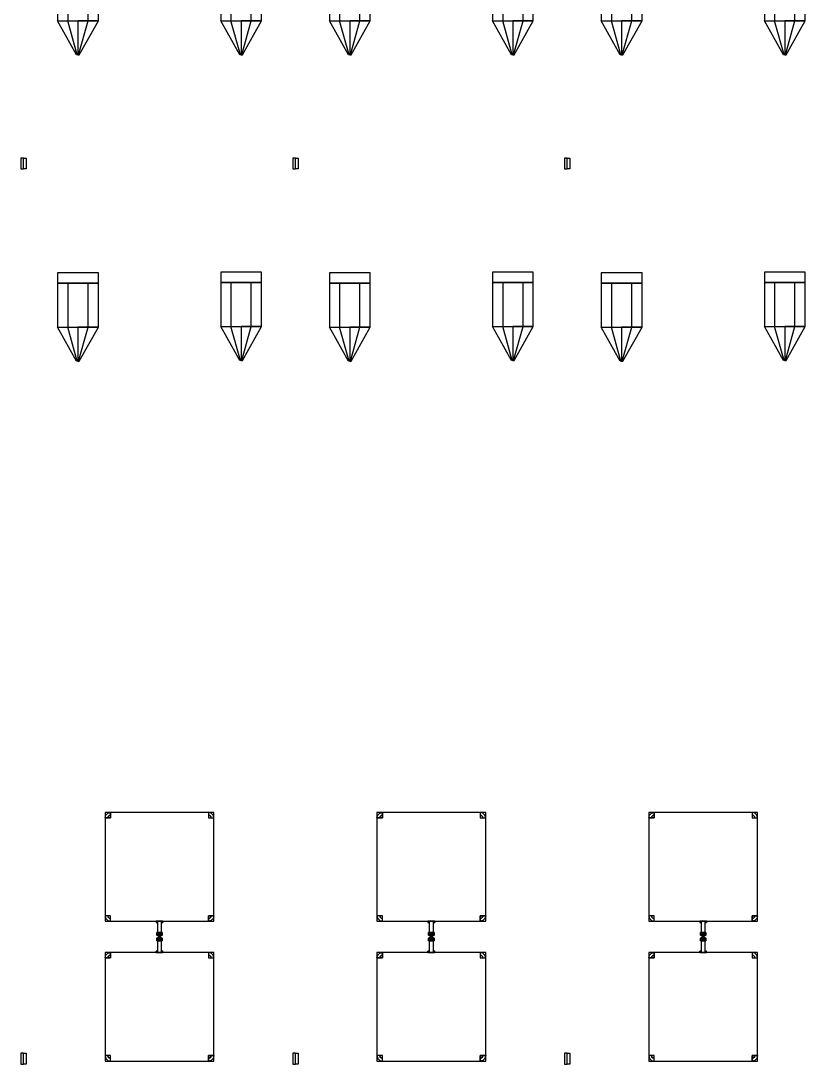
# Model space of a CAD drawing. Extents: x -19750 to 3750, y -13175 to 15275.
# Drawn here: x -14020 to -8250, y -6628 to 1050 of the extents above; entities that cross this region are included whole.
import ezdxf

# ---------------------------------------------------------------- set-up
doc = ezdxf.new("R2010")
doc.units = 0
doc.layers.add('GAP', color=1, linetype='continuous')
doc.layers.add('PIN', color=3, linetype='continuous')

# ---------------------------------------------------------------- blocks, each defined once
blk = doc.blocks.new('Q2')
at = {"layer": 'GAP'}
for points in [[(1800, 12935), (1800, 13015), (1780, 13015), (1780, 12935), (1800, 12935)], [(1800, 6347.5), (1800, 6427.5), (1780, 6427.5), (1780, 6347.5), (1800, 6347.5)]]:
    blk.add_lwpolyline(points, dxfattribs=at)
blk = doc.blocks.new('Q2GAP')
for points in [[(3250, 14350), (3250, 14025), (3550, 14025), (3550, 14350), (3250, 14350)], [(3250, 14350), (3250, 14025), (3550, 14025), (3550, 14350), (3250, 14350)], [(3400, 14025), (3400, 13775), (3390.2, 13775), (3250, 14025), (3400, 14025)], [(3400, 14025), (3400, 13775), (3390.2, 13775), (3250, 14025), (3400, 14025)], [(3400, 14025), (3400, 13775), (3409.8, 13775), (3550, 14025), (3400, 14025)], [(3400, 14025), (3400, 13775), (3409.8, 13775), (3550, 14025), (3400, 14025)], [(3250, 12175), (3250, 12100), (3550, 12100), (3550, 12175), (3250, 12175)], [(3250, 12175), (3250, 12100), (3550, 12100), (3550, 12175), (3250, 12175)], [(3250, 12100), (3250, 11775), (3550, 11775), (3550, 12100), (3250, 12100)], [(3250, 12100), (3250, 11775), (3550, 11775), (3550, 12100), (3250, 12100)], [(3400, 11775), (3400, 11525), (3390.2, 11525), (3250, 11775), (3400, 11775)], [(3400, 11775), (3400, 11525), (3390.2, 11525), (3250, 11775), (3400, 11775)], [(3400, 11775), (3400, 11525), (3409.8, 11525), (3550, 11775), (3400, 11775)], [(3400, 11775), (3400, 11525), (3409.8, 11525), (3550, 11775), (3400, 11775)]]:
    blk.add_lwpolyline(points)
blk = doc.blocks.new('Q2PIN')
for points in [[(3325, 14350), (3325, 14025), (3475, 14025), (3475, 14350), (3325, 14350)], [(3325, 14350), (3325, 14025), (3475, 14025), (3475, 14350), (3325, 14350)], [(3400, 14025), (3400, 13775), (3395, 13775), (3325, 14025), (3400, 14025)], [(3400, 14025), (3400, 13775), (3395, 13775), (3325, 14025), (3400, 14025)], [(3400, 14025), (3400, 13775), (3405, 13775), (3475, 14025), (3400, 14025)], [(3400, 14025), (3400, 13775), (3405, 13775), (3475, 14025), (3400, 14025)], [(3325, 12100), (3325, 11775), (3475, 11775), (3475, 12100), (3325, 12100)], [(3325, 12100), (3325, 11775), (3475, 11775), (3475, 12100), (3325, 12100)], [(3400, 11775), (3400, 11525), (3395, 11525), (3325, 11775), (3400, 11775)], [(3400, 11775), (3400, 11525), (3395, 11525), (3325, 11775), (3400, 11775)], [(3400, 11775), (3400, 11525), (3405, 11525), (3475, 11775), (3400, 11775)], [(3400, 11775), (3400, 11525), (3405, 11525), (3475, 11775), (3400, 11775)]]:
    blk.add_lwpolyline(points)
blk = doc.blocks.new('Q3')
at = {"layer": 'GAP'}
for points in [[(-200, 12935), (-200, 13015), (-180, 13015), (-180, 12935), (-200, 12935)], [(1800, 12935), (1800, 13015), (1780, 13015), (1780, 12935), (1800, 12935)], [(-200, 6347.5), (-200, 6427.5), (-180, 6427.5), (-180, 6347.5), (-200, 6347.5)], [(1800, 6347.5), (1800, 6427.5), (1780, 6427.5), (1780, 6347.5), (1800, 6347.5)]]:
    blk.add_lwpolyline(points, dxfattribs=at)
blk = doc.blocks.new('Q3GAP')
for points in [[(3250, 14350), (3250, 14025), (3550, 14025), (3550, 14350), (3250, 14350)], [(3250, 14350), (3250, 14025), (3550, 14025), (3550, 14350), (3250, 14350)], [(3400, 14025), (3400, 13775), (3390.2, 13775), (3250, 14025), (3400, 14025)], [(3400, 14025), (3400, 13775), (3390.2, 13775), (3250, 14025), (3400, 14025)], [(3400, 14025), (3400, 13775), (3409.8, 13775), (3550, 14025), (3400, 14025)], [(3400, 14025), (3400, 13775), (3409.8, 13775), (3550, 14025), (3400, 14025)], [(3250, 12175), (3250, 12100), (3550, 12100), (3550, 12175), (3250, 12175)], [(3250, 12175), (3250, 12100), (3550, 12100), (3550, 12175), (3250, 12175)], [(3250, 12100), (3250, 11775), (3550, 11775), (3550, 12100), (3250, 12100)], [(3250, 12100), (3250, 11775), (3550, 11775), (3550, 12100), (3250, 12100)], [(3400, 11775), (3400, 11525), (3390.2, 11525), (3250, 11775), (3400, 11775)], [(3400, 11775), (3400, 11525), (3390.2, 11525), (3250, 11775), (3400, 11775)], [(3400, 11775), (3400, 11525), (3409.8, 11525), (3550, 11775), (3400, 11775)], [(3400, 11775), (3400, 11525), (3409.8, 11525), (3550, 11775), (3400, 11775)], [(400, 8200), (400, 7400), (1200, 7400), (1200, 8200), (400, 8200)], [(400, 8200), (400, 8160), (440, 8160), (440, 8200), (400, 8200)], [(400, 8160), (405.4, 8180), (420, 8194.6), (440, 8200), (440, 8180), (430, 8177.3), (422.7, 8170), (420, 8160), (400, 8160)], [(420, 8160), (422.7, 8170), (430, 8177.3), (440, 8180), (440, 8160), (440, 8160), (440, 8160), (440, 8160), (420, 8160)], [(1160, 8200), (1160, 8160), (1200, 8160), (1200, 8200), (1160, 8200)], [(1200, 8160), (1194.6, 8180), (1180, 8194.6), (1160, 8200), (1160, 8180), (1170, 8177.3), (1177.3, 8170), (1180, 8160), (1200, 8160)], [(1180, 8160), (1177.3, 8170), (1170, 8177.3), (1160, 8180), (1160, 8160), (1160, 8160), (1160, 8160), (1160, 8160), (1180, 8160)], [(440, 7400), (440, 7440), (400, 7440), (400, 7400), (440, 7400)], [(400, 7440), (405.4, 7420), (420, 7405.4), (440, 7400), (440, 7420), (430, 7422.7), (422.7, 7430), (420, 7440), (400, 7440)], [(420, 7440), (422.7, 7430), (430, 7422.7), (440, 7420), (440, 7440), (440, 7440), (440, 7440), (440, 7440), (420, 7440)], [(775, 7400), (775, 7390), (785, 7390), (785, 7400), (775, 7400)], [(785, 7390), (783.7, 7395), (780, 7398.7), (775, 7400), (775, 7395), (777.5, 7394.3), (779.3, 7392.5), (780, 7390), (785, 7390)], [(780, 7390), (779.3, 7392.5), (777.5, 7394.3), (775, 7395), (775, 7390), (775, 7390), (775, 7390), (775, 7390), (780, 7390)], [(785, 7400), (785, 7300), (815, 7300), (815, 7400), (785, 7400)], [(815, 7400), (815, 7390), (825, 7390), (825, 7400), (815, 7400)], [(815, 7390), (816.3, 7395), (820, 7398.7), (825, 7400), (825, 7395), (822.5, 7394.3), (820.7, 7392.5), (820, 7390), (815, 7390)], [(820, 7390), (820.7, 7392.5), (822.5, 7394.3), (825, 7395), (825, 7390), (825, 7390), (825, 7390), (825, 7390), (820, 7390)], [(1200, 7400), (1200, 7440), (1160, 7440), (1160, 7400), (1200, 7400)], [(1200, 7440), (1194.6, 7420), (1180, 7405.4), (1160, 7400), (1160, 7420), (1170, 7422.7), (1177.3, 7430), (1180, 7440), (1200, 7440)], [(1180, 7440), (1177.3, 7430), (1170, 7422.7), (1160, 7420), (1160, 7440), (1160, 7440), (1160, 7440), (1160, 7440), (1180, 7440)], [(820.2, 7316.1), (820.2, 7316.3), (779.8, 7316.3), (779.8, 7316.1), (820.2, 7316.1)], [(780, 7296.1), (780, 7316.1), (779.8, 7316.1), (779.8, 7296.1), (780, 7296.1)], [(797.5, 7286.1), (780, 7296.1), (779.8, 7296.1), (797.3, 7286.1), (797.5, 7286.1)], [(807.5, 7305), (807.5, 7310), (792.5, 7310), (792.5, 7305), (807.5, 7305)], [(802.5, 7300), (802.5, 7305), (797.5, 7305), (797.5, 7300), (802.5, 7300)], [(802.5, 7286.1), (820, 7296.1), (820.2, 7296.1), (802.7, 7286.1), (802.5, 7286.1)], [(820, 7296.1), (820, 7316.1), (820.2, 7316.1), (820.2, 7296.1), (820, 7296.1)], [(780, 7274), (799.8, 7284), (799.6, 7284), (779.8, 7274), (780, 7274)], [(780, 7254), (780, 7274), (779.8, 7274), (779.8, 7254), (780, 7254)], [(820.2, 7253.8), (820.2, 7254), (779.8, 7254), (779.8, 7253.8), (820.2, 7253.8)], [(785, 7270), (785, 7170), (815, 7170), (815, 7270), (785, 7270)], [(792.5, 7265), (792.5, 7260), (807.5, 7260), (807.5, 7265), (792.5, 7265)], [(802.7, 7286), (802.7, 7286.1), (797.3, 7286.1), (797.3, 7286), (802.7, 7286)], [(797.5, 7270), (797.5, 7265), (802.5, 7265), (802.5, 7270), (797.5, 7270)], [(799.8, 7284), (799.8, 7286), (799.6, 7286), (799.6, 7284), (799.8, 7284)], [(800.2, 7284), (800.2, 7286), (800.4, 7286), (800.4, 7284), (800.2, 7284)], [(820, 7274), (800.2, 7284), (800.4, 7284), (820.2, 7274), (820, 7274)], [(820, 7254), (820, 7274), (820.2, 7274), (820.2, 7254), (820, 7254)], [(400, 7170), (400, 6370), (1200, 6370), (1200, 7170), (400, 7170)], [(400, 7170), (400, 7130), (440, 7130), (440, 7170), (400, 7170)], [(400, 7130), (405.4, 7150), (420, 7164.6), (440, 7170), (440, 7150), (430, 7147.3), (422.7, 7140), (420, 7130), (400, 7130)], [(420, 7130), (422.7, 7140), (430, 7147.3), (440, 7150), (440, 7130), (440, 7130), (440, 7130), (440, 7130), (420, 7130)], [(785, 7170), (785, 7180), (775, 7180), (775, 7170), (785, 7170)], [(785, 7180), (783.7, 7175), (780, 7171.3), (775, 7170), (775, 7175), (777.5, 7175.7), (779.3, 7177.5), (780, 7180), (785, 7180)], [(780, 7180), (779.3, 7177.5), (777.5, 7175.7), (775, 7175), (775, 7180), (775, 7180), (775, 7180), (775, 7180), (780, 7180)], [(825, 7170), (825, 7180), (815, 7180), (815, 7170), (825, 7170)], [(815, 7180), (816.3, 7175), (820, 7171.3), (825, 7170), (825, 7175), (822.5, 7175.7), (820.7, 7177.5), (820, 7180), (815, 7180)], [(820, 7180), (820.7, 7177.5), (822.5, 7175.7), (825, 7175), (825, 7180), (825, 7180), (825, 7180), (825, 7180), (820, 7180)], [(1160, 7170), (1160, 7130), (1200, 7130), (1200, 7170), (1160, 7170)], [(1200, 7130), (1194.6, 7150), (1180, 7164.6), (1160, 7170), (1160, 7150), (1170, 7147.3), (1177.3, 7140), (1180, 7130), (1200, 7130)], [(1180, 7130), (1177.3, 7140), (1170, 7147.3), (1160, 7150), (1160, 7130), (1160, 7130), (1160, 7130), (1160, 7130), (1180, 7130)], [(440, 6370), (440, 6410), (400, 6410), (400, 6370), (440, 6370)], [(400, 6410), (405.4, 6390), (420, 6375.4), (440, 6370), (440, 6390), (430, 6392.7), (422.7, 6400), (420, 6410), (400, 6410)], [(420, 6410), (422.7, 6400), (430, 6392.7), (440, 6390), (440, 6410), (440, 6410), (440, 6410), (440, 6410), (420, 6410)], [(1200, 6370), (1200, 6410), (1160, 6410), (1160, 6370), (1200, 6370)], [(1200, 6410), (1194.6, 6390), (1180, 6375.4), (1160, 6370), (1160, 6390), (1170, 6392.7), (1177.3, 6400), (1180, 6410), (1200, 6410)], [(1180, 6410), (1177.3, 6400), (1170, 6392.7), (1160, 6390), (1160, 6410), (1160, 6410), (1160, 6410), (1160, 6410), (1180, 6410)]]:
    blk.add_lwpolyline(points)
blk = doc.blocks.new('Q3PIN')
for points in [[(3325, 14350), (3325, 14025), (3475, 14025), (3475, 14350), (3325, 14350)], [(3325, 14350), (3325, 14025), (3475, 14025), (3475, 14350), (3325, 14350)], [(3400, 14025), (3400, 13775), (3395, 13775), (3325, 14025), (3400, 14025)], [(3400, 14025), (3400, 13775), (3395, 13775), (3325, 14025), (3400, 14025)], [(3400, 14025), (3400, 13775), (3405, 13775), (3475, 14025), (3400, 14025)], [(3400, 14025), (3400, 13775), (3405, 13775), (3475, 14025), (3400, 14025)], [(3325, 12100), (3325, 11775), (3475, 11775), (3475, 12100), (3325, 12100)], [(3325, 12100), (3325, 11775), (3475, 11775), (3475, 12100), (3325, 12100)], [(3400, 11775), (3400, 11525), (3395, 11525), (3325, 11775), (3400, 11775)], [(3400, 11775), (3400, 11525), (3395, 11525), (3325, 11775), (3400, 11775)], [(3400, 11775), (3400, 11525), (3405, 11525), (3475, 11775), (3400, 11775)], [(3400, 11775), (3400, 11525), (3405, 11525), (3475, 11775), (3400, 11775)], [(420, 8160), (422.7, 8170), (430, 8177.3), (440, 8180), (440, 8180), (430, 8177.3), (422.7, 8170), (420, 8160), (420, 8160)], [(420, 8160), (422.7, 8170), (430, 8177.3), (440, 8180), (440, 8180), (430, 8177.3), (422.7, 8170), (420, 8160), (420, 8160)], [(1180, 8160), (1177.3, 8170), (1170, 8177.3), (1160, 8180), (1160, 8180), (1170, 8177.3), (1177.3, 8170), (1180, 8160), (1180, 8160)], [(1180, 8160), (1177.3, 8170), (1170, 8177.3), (1160, 8180), (1160, 8180), (1170, 8177.3), (1177.3, 8170), (1180, 8160), (1180, 8160)], [(420, 7440), (422.7, 7430), (430, 7422.7), (440, 7420), (440, 7420), (430, 7422.7), (422.7, 7430), (420, 7440), (420, 7440)], [(420, 7440), (422.7, 7430), (430, 7422.7), (440, 7420), (440, 7420), (430, 7422.7), (422.7, 7430), (420, 7440), (420, 7440)], [(780, 7390), (779.3, 7392.5), (777.5, 7394.3), (775, 7395), (775, 7395), (777.5, 7394.3), (779.3, 7392.5), (780, 7390), (780, 7390)], [(780, 7390), (779.3, 7392.5), (777.5, 7394.3), (775, 7395), (775, 7395), (777.5, 7394.3), (779.3, 7392.5), (780, 7390), (780, 7390)], [(820, 7390), (820.7, 7392.5), (822.5, 7394.3), (825, 7395), (825, 7395), (822.5, 7394.3), (820.7, 7392.5), (820, 7390), (820, 7390)], [(820, 7390), (820.7, 7392.5), (822.5, 7394.3), (825, 7395), (825, 7395), (822.5, 7394.3), (820.7, 7392.5), (820, 7390), (820, 7390)], [(1180, 7440), (1177.3, 7430), (1170, 7422.7), (1160, 7420), (1160, 7420), (1170, 7422.7), (1177.3, 7430), (1180, 7440), (1180, 7440)], [(1180, 7440), (1177.3, 7430), (1170, 7422.7), (1160, 7420), (1160, 7420), (1170, 7422.7), (1177.3, 7430), (1180, 7440), (1180, 7440)], [(820, 7296.1), (820, 7316.1), (780, 7316.1), (780, 7296.1), (820, 7296.1)], [(800, 7286.1), (800, 7296.1), (780, 7296.1), (797.5, 7286.1), (800, 7286.1)], [(800, 7286.1), (800, 7296.1), (820, 7296.1), (802.5, 7286.1), (800, 7286.1)], [(800, 7274), (800, 7284), (799.8, 7284), (780, 7274), (800, 7274)], [(820, 7254), (820, 7274), (780, 7274), (780, 7254), (820, 7254)], [(800.2, 7284), (800.2, 7286), (799.8, 7286), (799.8, 7284), (800.2, 7284)], [(800, 7274), (800, 7284), (800.2, 7284), (820, 7274), (800, 7274)], [(420, 7130), (422.7, 7140), (430, 7147.3), (440, 7150), (440, 7150), (430, 7147.3), (422.7, 7140), (420, 7130), (420, 7130)], [(420, 7130), (422.7, 7140), (430, 7147.3), (440, 7150), (440, 7150), (430, 7147.3), (422.7, 7140), (420, 7130), (420, 7130)], [(780, 7180), (779.3, 7177.5), (777.5, 7175.7), (775, 7175), (775, 7175), (777.5, 7175.7), (779.3, 7177.5), (780, 7180), (780, 7180)], [(780, 7180), (779.3, 7177.5), (777.5, 7175.7), (775, 7175), (775, 7175), (777.5, 7175.7), (779.3, 7177.5), (780, 7180), (780, 7180)], [(820, 7180), (820.7, 7177.5), (822.5, 7175.7), (825, 7175), (825, 7175), (822.5, 7175.7), (820.7, 7177.5), (820, 7180), (820, 7180)], [(820, 7180), (820.7, 7177.5), (822.5, 7175.7), (825, 7175), (825, 7175), (822.5, 7175.7), (820.7, 7177.5), (820, 7180), (820, 7180)], [(1180, 7130), (1177.3, 7140), (1170, 7147.3), (1160, 7150), (1160, 7150), (1170, 7147.3), (1177.3, 7140), (1180, 7130), (1180, 7130)], [(1180, 7130), (1177.3, 7140), (1170, 7147.3), (1160, 7150), (1160, 7150), (1170, 7147.3), (1177.3, 7140), (1180, 7130), (1180, 7130)], [(420, 6410), (422.7, 6400), (430, 6392.7), (440, 6390), (440, 6390), (430, 6392.7), (422.7, 6400), (420, 6410), (420, 6410)], [(420, 6410), (422.7, 6400), (430, 6392.7), (440, 6390), (440, 6390), (430, 6392.7), (422.7, 6400), (420, 6410), (420, 6410)], [(1180, 6410), (1177.3, 6400), (1170, 6392.7), (1160, 6390), (1160, 6390), (1170, 6392.7), (1177.3, 6400), (1180, 6410), (1180, 6410)], [(1180, 6410), (1177.3, 6400), (1170, 6392.7), (1160, 6390), (1160, 6390), (1170, 6392.7), (1177.3, 6400), (1180, 6410), (1180, 6410)]]:
    blk.add_lwpolyline(points)
blk = doc.blocks.new('Q4')
at = {"layer": 'GAP'}
for points in [[(-200, 12935), (-200, 13015), (-180, 13015), (-180, 12935), (-200, 12935)], [(1800, 12935), (1800, 13015), (1780, 13015), (1780, 12935), (1800, 12935)], [(-200, 6347.5), (-200, 6427.5), (-180, 6427.5), (-180, 6347.5), (-200, 6347.5)], [(1800, 6347.5), (1800, 6427.5), (1780, 6427.5), (1780, 6347.5), (1800, 6347.5)]]:
    blk.add_lwpolyline(points, dxfattribs=at)
blk = doc.blocks.new('Q4GAP')
for points in [[(-1950, 14350), (-1950, 14025), (-1650, 14025), (-1650, 14350), (-1950, 14350)], [(-1950, 14350), (-1950, 14025), (-1650, 14025), (-1650, 14350), (-1950, 14350)], [(3250, 14350), (3250, 14025), (3550, 14025), (3550, 14350), (3250, 14350)], [(3250, 14350), (3250, 14025), (3550, 14025), (3550, 14350), (3250, 14350)], [(-1800, 14025), (-1800, 13775), (-1809.8, 13775), (-1950, 14025), (-1800, 14025)], [(-1800, 14025), (-1800, 13775), (-1809.8, 13775), (-1950, 14025), (-1800, 14025)], [(-1800, 14025), (-1800, 13775), (-1790.2, 13775), (-1650, 14025), (-1800, 14025)], [(-1800, 14025), (-1800, 13775), (-1790.2, 13775), (-1650, 14025), (-1800, 14025)], [(3400, 14025), (3400, 13775), (3390.2, 13775), (3250, 14025), (3400, 14025)], [(3400, 14025), (3400, 13775), (3390.2, 13775), (3250, 14025), (3400, 14025)], [(3400, 14025), (3400, 13775), (3409.8, 13775), (3550, 14025), (3400, 14025)], [(3400, 14025), (3400, 13775), (3409.8, 13775), (3550, 14025), (3400, 14025)], [(-1950, 12170), (-1950, 12095), (-1650, 12095), (-1650, 12170), (-1950, 12170)], [(-1950, 12170), (-1950, 12095), (-1650, 12095), (-1650, 12170), (-1950, 12170)], [(3250, 12175), (3250, 12100), (3550, 12100), (3550, 12175), (3250, 12175)], [(3250, 12175), (3250, 12100), (3550, 12100), (3550, 12175), (3250, 12175)], [(-1950, 12095), (-1950, 11770), (-1650, 11770), (-1650, 12095), (-1950, 12095)], [(-1950, 12095), (-1950, 11770), (-1650, 11770), (-1650, 12095), (-1950, 12095)], [(3250, 12100), (3250, 11775), (3550, 11775), (3550, 12100), (3250, 12100)], [(3250, 12100), (3250, 11775), (3550, 11775), (3550, 12100), (3250, 12100)], [(-1800, 11770), (-1800, 11520), (-1809.8, 11520), (-1950, 11770), (-1800, 11770)], [(-1800, 11770), (-1800, 11520), (-1809.8, 11520), (-1950, 11770), (-1800, 11770)], [(-1800, 11770), (-1800, 11520), (-1790.2, 11520), (-1650, 11770), (-1800, 11770)], [(-1800, 11770), (-1800, 11520), (-1790.2, 11520), (-1650, 11770), (-1800, 11770)], [(3400, 11775), (3400, 11525), (3390.2, 11525), (3250, 11775), (3400, 11775)], [(3400, 11775), (3400, 11525), (3390.2, 11525), (3250, 11775), (3400, 11775)], [(3400, 11775), (3400, 11525), (3409.8, 11525), (3550, 11775), (3400, 11775)], [(3400, 11775), (3400, 11525), (3409.8, 11525), (3550, 11775), (3400, 11775)], [(400, 8200), (400, 7400), (1200, 7400), (1200, 8200), (400, 8200)], [(400, 8200), (400, 8160), (440, 8160), (440, 8200), (400, 8200)], [(400, 8160), (405.4, 8180), (420, 8194.6), (440, 8200), (440, 8180), (430, 8177.3), (422.7, 8170), (420, 8160), (400, 8160)], [(420, 8160), (422.7, 8170), (430, 8177.3), (440, 8180), (440, 8160), (440, 8160), (440, 8160), (440, 8160), (420, 8160)], [(1160, 8200), (1160, 8160), (1200, 8160), (1200, 8200), (1160, 8200)], [(1200, 8160), (1194.6, 8180), (1180, 8194.6), (1160, 8200), (1160, 8180), (1170, 8177.3), (1177.3, 8170), (1180, 8160), (1200, 8160)], [(1180, 8160), (1177.3, 8170), (1170, 8177.3), (1160, 8180), (1160, 8160), (1160, 8160), (1160, 8160), (1160, 8160), (1180, 8160)], [(440, 7400), (440, 7440), (400, 7440), (400, 7400), (440, 7400)], [(400, 7440), (405.4, 7420), (420, 7405.4), (440, 7400), (440, 7420), (430, 7422.7), (422.7, 7430), (420, 7440), (400, 7440)], [(420, 7440), (422.7, 7430), (430, 7422.7), (440, 7420), (440, 7440), (440, 7440), (440, 7440), (440, 7440), (420, 7440)], [(775, 7400), (775, 7390), (785, 7390), (785, 7400), (775, 7400)], [(785, 7390), (783.7, 7395), (780, 7398.7), (775, 7400), (775, 7395), (777.5, 7394.3), (779.3, 7392.5), (780, 7390), (785, 7390)], [(780, 7390), (779.3, 7392.5), (777.5, 7394.3), (775, 7395), (775, 7390), (775, 7390), (775, 7390), (775, 7390), (780, 7390)], [(785, 7400), (785, 7300), (815, 7300), (815, 7400), (785, 7400)], [(815, 7400), (815, 7390), (825, 7390), (825, 7400), (815, 7400)], [(815, 7390), (816.3, 7395), (820, 7398.7), (825, 7400), (825, 7395), (822.5, 7394.3), (820.7, 7392.5), (820, 7390), (815, 7390)], [(820, 7390), (820.7, 7392.5), (822.5, 7394.3), (825, 7395), (825, 7390), (825, 7390), (825, 7390), (825, 7390), (820, 7390)], [(1200, 7400), (1200, 7440), (1160, 7440), (1160, 7400), (1200, 7400)], [(1200, 7440), (1194.6, 7420), (1180, 7405.4), (1160, 7400), (1160, 7420), (1170, 7422.7), (1177.3, 7430), (1180, 7440), (1200, 7440)], [(1180, 7440), (1177.3, 7430), (1170, 7422.7), (1160, 7420), (1160, 7440), (1160, 7440), (1160, 7440), (1160, 7440), (1180, 7440)], [(820.2, 7316.1), (820.2, 7316.3), (779.8, 7316.3), (779.8, 7316.1), (820.2, 7316.1)], [(780, 7296.1), (780, 7316.1), (779.8, 7316.1), (779.8, 7296.1), (780, 7296.1)], [(797.5, 7286.1), (780, 7296.1), (779.8, 7296.1), (797.3, 7286.1), (797.5, 7286.1)], [(807.5, 7305), (807.5, 7310), (792.5, 7310), (792.5, 7305), (807.5, 7305)], [(802.5, 7300), (802.5, 7305), (797.5, 7305), (797.5, 7300), (802.5, 7300)], [(802.5, 7286.1), (820, 7296.1), (820.2, 7296.1), (802.7, 7286.1), (802.5, 7286.1)], [(820, 7296.1), (820, 7316.1), (820.2, 7316.1), (820.2, 7296.1), (820, 7296.1)], [(780, 7274), (799.9, 7284), (799.7, 7284), (779.8, 7274), (780, 7274)], [(780, 7254), (780, 7274), (779.8, 7274), (779.8, 7254), (780, 7254)], [(820.2, 7253.8), (820.2, 7254), (779.8, 7254), (779.8, 7253.8), (820.2, 7253.8)], [(785, 7270), (785, 7170), (815, 7170), (815, 7270), (785, 7270)], [(792.5, 7265), (792.5, 7260), (807.5, 7260), (807.5, 7265), (792.5, 7265)], [(802.7, 7286), (802.7, 7286.1), (797.3, 7286.1), (797.3, 7286), (802.7, 7286)], [(797.5, 7270), (797.5, 7265), (802.5, 7265), (802.5, 7270), (797.5, 7270)], [(799.9, 7284), (799.9, 7286), (799.7, 7286), (799.7, 7284), (799.9, 7284)], [(800.1, 7284), (800.1, 7286), (800.3, 7286), (800.3, 7284), (800.1, 7284)], [(820, 7274), (800.1, 7284), (800.3, 7284), (820.2, 7274), (820, 7274)], [(820, 7254), (820, 7274), (820.2, 7274), (820.2, 7254), (820, 7254)], [(400, 7170), (400, 6370), (1200, 6370), (1200, 7170), (400, 7170)], [(400, 7170), (400, 7130), (440, 7130), (440, 7170), (400, 7170)], [(400, 7130), (405.4, 7150), (420, 7164.6), (440, 7170), (440, 7150), (430, 7147.3), (422.7, 7140), (420, 7130), (400, 7130)], [(420, 7130), (422.7, 7140), (430, 7147.3), (440, 7150), (440, 7130), (440, 7130), (440, 7130), (440, 7130), (420, 7130)], [(785, 7170), (785, 7180), (775, 7180), (775, 7170), (785, 7170)], [(785, 7180), (783.7, 7175), (780, 7171.3), (775, 7170), (775, 7175), (777.5, 7175.7), (779.3, 7177.5), (780, 7180), (785, 7180)], [(780, 7180), (779.3, 7177.5), (777.5, 7175.7), (775, 7175), (775, 7180), (775, 7180), (775, 7180), (775, 7180), (780, 7180)], [(825, 7170), (825, 7180), (815, 7180), (815, 7170), (825, 7170)], [(815, 7180), (816.3, 7175), (820, 7171.3), (825, 7170), (825, 7175), (822.5, 7175.7), (820.7, 7177.5), (820, 7180), (815, 7180)], [(820, 7180), (820.7, 7177.5), (822.5, 7175.7), (825, 7175), (825, 7180), (825, 7180), (825, 7180), (825, 7180), (820, 7180)], [(1160, 7170), (1160, 7130), (1200, 7130), (1200, 7170), (1160, 7170)], [(1200, 7130), (1194.6, 7150), (1180, 7164.6), (1160, 7170), (1160, 7150), (1170, 7147.3), (1177.3, 7140), (1180, 7130), (1200, 7130)], [(1180, 7130), (1177.3, 7140), (1170, 7147.3), (1160, 7150), (1160, 7130), (1160, 7130), (1160, 7130), (1160, 7130), (1180, 7130)], [(440, 6370), (440, 6410), (400, 6410), (400, 6370), (440, 6370)], [(400, 6410), (405.4, 6390), (420, 6375.4), (440, 6370), (440, 6390), (430, 6392.7), (422.7, 6400), (420, 6410), (400, 6410)], [(420, 6410), (422.7, 6400), (430, 6392.7), (440, 6390), (440, 6410), (440, 6410), (440, 6410), (440, 6410), (420, 6410)], [(1200, 6370), (1200, 6410), (1160, 6410), (1160, 6370), (1200, 6370)], [(1200, 6410), (1194.6, 6390), (1180, 6375.4), (1160, 6370), (1160, 6390), (1170, 6392.7), (1177.3, 6400), (1180, 6410), (1200, 6410)], [(1180, 6410), (1177.3, 6400), (1170, 6392.7), (1160, 6390), (1160, 6410), (1160, 6410), (1160, 6410), (1160, 6410), (1180, 6410)]]:
    blk.add_lwpolyline(points)
blk = doc.blocks.new('Q4PIN')
for points in [[(-1875, 14350), (-1875, 14025), (-1725, 14025), (-1725, 14350), (-1875, 14350)], [(-1875, 14350), (-1875, 14025), (-1725, 14025), (-1725, 14350), (-1875, 14350)], [(3325, 14350), (3325, 14025), (3475, 14025), (3475, 14350), (3325, 14350)], [(3325, 14350), (3325, 14025), (3475, 14025), (3475, 14350), (3325, 14350)], [(-1800, 14025), (-1800, 13775), (-1805, 13775), (-1875, 14025), (-1800, 14025)], [(-1800, 14025), (-1800, 13775), (-1805, 13775), (-1875, 14025), (-1800, 14025)], [(-1800, 14025), (-1800, 13775), (-1795, 13775), (-1725, 14025), (-1800, 14025)], [(-1800, 14025), (-1800, 13775), (-1795, 13775), (-1725, 14025), (-1800, 14025)], [(3400, 14025), (3400, 13775), (3395, 13775), (3325, 14025), (3400, 14025)], [(3400, 14025), (3400, 13775), (3395, 13775), (3325, 14025), (3400, 14025)], [(3400, 14025), (3400, 13775), (3405, 13775), (3475, 14025), (3400, 14025)], [(3400, 14025), (3400, 13775), (3405, 13775), (3475, 14025), (3400, 14025)], [(-1875, 12095), (-1875, 11770), (-1725, 11770), (-1725, 12095), (-1875, 12095)], [(-1875, 12095), (-1875, 11770), (-1725, 11770), (-1725, 12095), (-1875, 12095)], [(3325, 12100), (3325, 11775), (3475, 11775), (3475, 12100), (3325, 12100)], [(3325, 12100), (3325, 11775), (3475, 11775), (3475, 12100), (3325, 12100)], [(-1800, 11770), (-1800, 11520), (-1805, 11520), (-1875, 11770), (-1800, 11770)], [(-1800, 11770), (-1800, 11520), (-1805, 11520), (-1875, 11770), (-1800, 11770)], [(-1800, 11770), (-1800, 11520), (-1795, 11520), (-1725, 11770), (-1800, 11770)], [(-1800, 11770), (-1800, 11520), (-1795, 11520), (-1725, 11770), (-1800, 11770)], [(3400, 11775), (3400, 11525), (3395, 11525), (3325, 11775), (3400, 11775)], [(3400, 11775), (3400, 11525), (3395, 11525), (3325, 11775), (3400, 11775)], [(3400, 11775), (3400, 11525), (3405, 11525), (3475, 11775), (3400, 11775)], [(3400, 11775), (3400, 11525), (3405, 11525), (3475, 11775), (3400, 11775)], [(420, 8160), (422.7, 8170), (430, 8177.3), (440, 8180), (440, 8180), (430, 8177.3), (422.7, 8170), (420, 8160), (420, 8160)], [(420, 8160), (422.7, 8170), (430, 8177.3), (440, 8180), (440, 8180), (430, 8177.3), (422.7, 8170), (420, 8160), (420, 8160)], [(1180, 8160), (1177.3, 8170), (1170, 8177.3), (1160, 8180), (1160, 8180), (1170, 8177.3), (1177.3, 8170), (1180, 8160), (1180, 8160)], [(1180, 8160), (1177.3, 8170), (1170, 8177.3), (1160, 8180), (1160, 8180), (1170, 8177.3), (1177.3, 8170), (1180, 8160), (1180, 8160)], [(420, 7440), (422.7, 7430), (430, 7422.7), (440, 7420), (440, 7420), (430, 7422.7), (422.7, 7430), (420, 7440), (420, 7440)], [(420, 7440), (422.7, 7430), (430, 7422.7), (440, 7420), (440, 7420), (430, 7422.7), (422.7, 7430), (420, 7440), (420, 7440)], [(780, 7390), (779.3, 7392.5), (777.5, 7394.3), (775, 7395), (775, 7395), (777.5, 7394.3), (779.3, 7392.5), (780, 7390), (780, 7390)], [(780, 7390), (779.3, 7392.5), (777.5, 7394.3), (775, 7395), (775, 7395), (777.5, 7394.3), (779.3, 7392.5), (780, 7390), (780, 7390)], [(820, 7390), (820.7, 7392.5), (822.5, 7394.3), (825, 7395), (825, 7395), (822.5, 7394.3), (820.7, 7392.5), (820, 7390), (820, 7390)], [(820, 7390), (820.7, 7392.5), (822.5, 7394.3), (825, 7395), (825, 7395), (822.5, 7394.3), (820.7, 7392.5), (820, 7390), (820, 7390)], [(1180, 7440), (1177.3, 7430), (1170, 7422.7), (1160, 7420), (1160, 7420), (1170, 7422.7), (1177.3, 7430), (1180, 7440), (1180, 7440)], [(1180, 7440), (1177.3, 7430), (1170, 7422.7), (1160, 7420), (1160, 7420), (1170, 7422.7), (1177.3, 7430), (1180, 7440), (1180, 7440)], [(820, 7296.1), (820, 7316.1), (780, 7316.1), (780, 7296.1), (820, 7296.1)], [(800, 7286.1), (800, 7296.1), (780, 7296.1), (797.5, 7286.1), (800, 7286.1)], [(800, 7286.1), (800, 7296.1), (820, 7296.1), (802.5, 7286.1), (800, 7286.1)], [(800, 7274), (800, 7284), (799.9, 7284), (780, 7274), (800, 7274)], [(820, 7254), (820, 7274), (780, 7274), (780, 7254), (820, 7254)], [(800.1, 7284), (800.1, 7286), (799.9, 7286), (799.9, 7284), (800.1, 7284)], [(800, 7274), (800, 7284), (800.1, 7284), (820, 7274), (800, 7274)], [(420, 7130), (422.7, 7140), (430, 7147.3), (440, 7150), (440, 7150), (430, 7147.3), (422.7, 7140), (420, 7130), (420, 7130)], [(420, 7130), (422.7, 7140), (430, 7147.3), (440, 7150), (440, 7150), (430, 7147.3), (422.7, 7140), (420, 7130), (420, 7130)], [(780, 7180), (779.3, 7177.5), (777.5, 7175.7), (775, 7175), (775, 7175), (777.5, 7175.7), (779.3, 7177.5), (780, 7180), (780, 7180)], [(780, 7180), (779.3, 7177.5), (777.5, 7175.7), (775, 7175), (775, 7175), (777.5, 7175.7), (779.3, 7177.5), (780, 7180), (780, 7180)], [(820, 7180), (820.7, 7177.5), (822.5, 7175.7), (825, 7175), (825, 7175), (822.5, 7175.7), (820.7, 7177.5), (820, 7180), (820, 7180)], [(820, 7180), (820.7, 7177.5), (822.5, 7175.7), (825, 7175), (825, 7175), (822.5, 7175.7), (820.7, 7177.5), (820, 7180), (820, 7180)], [(1180, 7130), (1177.3, 7140), (1170, 7147.3), (1160, 7150), (1160, 7150), (1170, 7147.3), (1177.3, 7140), (1180, 7130), (1180, 7130)], [(1180, 7130), (1177.3, 7140), (1170, 7147.3), (1160, 7150), (1160, 7150), (1170, 7147.3), (1177.3, 7140), (1180, 7130), (1180, 7130)], [(420, 6410), (422.7, 6400), (430, 6392.7), (440, 6390), (440, 6390), (430, 6392.7), (422.7, 6400), (420, 6410), (420, 6410)], [(420, 6410), (422.7, 6400), (430, 6392.7), (440, 6390), (440, 6390), (430, 6392.7), (422.7, 6400), (420, 6410), (420, 6410)], [(1180, 6410), (1177.3, 6400), (1170, 6392.7), (1160, 6390), (1160, 6390), (1170, 6392.7), (1177.3, 6400), (1180, 6410), (1180, 6410)], [(1180, 6410), (1177.3, 6400), (1170, 6392.7), (1160, 6390), (1160, 6390), (1170, 6392.7), (1177.3, 6400), (1180, 6410), (1180, 6410)]]:
    blk.add_lwpolyline(points)
blk = doc.blocks.new('Q5')
at = {"layer": 'GAP'}
for points in [[(-200, 12935), (-200, 13015), (-180, 13015), (-180, 12935), (-200, 12935)], [(-200, 6347.5), (-200, 6427.5), (-180, 6427.5), (-180, 6347.5), (-200, 6347.5)]]:
    blk.add_lwpolyline(points, dxfattribs=at)
blk = doc.blocks.new('Q5GAP')
for points in [[(-1950, 14350), (-1950, 14025), (-1650, 14025), (-1650, 14350), (-1950, 14350)], [(-1950, 14350), (-1950, 14025), (-1650, 14025), (-1650, 14350), (-1950, 14350)], [(-1800, 14025), (-1800, 13775), (-1809.8, 13775), (-1950, 14025), (-1800, 14025)], [(-1800, 14025), (-1800, 13775), (-1809.8, 13775), (-1950, 14025), (-1800, 14025)], [(-1800, 14025), (-1800, 13775), (-1790.2, 13775), (-1650, 14025), (-1800, 14025)], [(-1800, 14025), (-1800, 13775), (-1790.2, 13775), (-1650, 14025), (-1800, 14025)], [(-1950, 12170), (-1950, 12095), (-1650, 12095), (-1650, 12170), (-1950, 12170)], [(-1950, 12170), (-1950, 12095), (-1650, 12095), (-1650, 12170), (-1950, 12170)], [(-1950, 12095), (-1950, 11770), (-1650, 11770), (-1650, 12095), (-1950, 12095)], [(-1950, 12095), (-1950, 11770), (-1650, 11770), (-1650, 12095), (-1950, 12095)], [(-1800, 11770), (-1800, 11520), (-1809.8, 11520), (-1950, 11770), (-1800, 11770)], [(-1800, 11770), (-1800, 11520), (-1809.8, 11520), (-1950, 11770), (-1800, 11770)], [(-1800, 11770), (-1800, 11520), (-1790.2, 11520), (-1650, 11770), (-1800, 11770)], [(-1800, 11770), (-1800, 11520), (-1790.2, 11520), (-1650, 11770), (-1800, 11770)], [(400, 8200), (400, 7400), (1200, 7400), (1200, 8200), (400, 8200)], [(400, 8200), (400, 8160), (440, 8160), (440, 8200), (400, 8200)], [(400, 8160), (405.4, 8180), (420, 8194.6), (440, 8200), (440, 8180), (430, 8177.3), (422.7, 8170), (420, 8160), (400, 8160)], [(420, 8160), (422.7, 8170), (430, 8177.3), (440, 8180), (440, 8160), (440, 8160), (440, 8160), (440, 8160), (420, 8160)], [(1160, 8200), (1160, 8160), (1200, 8160), (1200, 8200), (1160, 8200)], [(1200, 8160), (1194.6, 8180), (1180, 8194.6), (1160, 8200), (1160, 8180), (1170, 8177.3), (1177.3, 8170), (1180, 8160), (1200, 8160)], [(1180, 8160), (1177.3, 8170), (1170, 8177.3), (1160, 8180), (1160, 8160), (1160, 8160), (1160, 8160), (1160, 8160), (1180, 8160)], [(440, 7400), (440, 7440), (400, 7440), (400, 7400), (440, 7400)], [(400, 7440), (405.4, 7420), (420, 7405.4), (440, 7400), (440, 7420), (430, 7422.7), (422.7, 7430), (420, 7440), (400, 7440)], [(420, 7440), (422.7, 7430), (430, 7422.7), (440, 7420), (440, 7440), (440, 7440), (440, 7440), (440, 7440), (420, 7440)], [(775, 7400), (775, 7390), (785, 7390), (785, 7400), (775, 7400)], [(785, 7390), (783.7, 7395), (780, 7398.7), (775, 7400), (775, 7395), (777.5, 7394.3), (779.3, 7392.5), (780, 7390), (785, 7390)], [(780, 7390), (779.3, 7392.5), (777.5, 7394.3), (775, 7395), (775, 7390), (775, 7390), (775, 7390), (775, 7390), (780, 7390)], [(785, 7400), (785, 7300), (815, 7300), (815, 7400), (785, 7400)], [(815, 7400), (815, 7390), (825, 7390), (825, 7400), (815, 7400)], [(815, 7390), (816.3, 7395), (820, 7398.7), (825, 7400), (825, 7395), (822.5, 7394.3), (820.7, 7392.5), (820, 7390), (815, 7390)], [(820, 7390), (820.7, 7392.5), (822.5, 7394.3), (825, 7395), (825, 7390), (825, 7390), (825, 7390), (825, 7390), (820, 7390)], [(1200, 7400), (1200, 7440), (1160, 7440), (1160, 7400), (1200, 7400)], [(1200, 7440), (1194.6, 7420), (1180, 7405.4), (1160, 7400), (1160, 7420), (1170, 7422.7), (1177.3, 7430), (1180, 7440), (1200, 7440)], [(1180, 7440), (1177.3, 7430), (1170, 7422.7), (1160, 7420), (1160, 7440), (1160, 7440), (1160, 7440), (1160, 7440), (1180, 7440)], [(820.2, 7316.1), (820.2, 7316.3), (779.8, 7316.3), (779.8, 7316.1), (820.2, 7316.1)], [(780, 7296.1), (780, 7316.1), (779.8, 7316.1), (779.8, 7296.1), (780, 7296.1)], [(797.5, 7286.1), (780, 7296.1), (779.8, 7296.1), (797.3, 7286.1), (797.5, 7286.1)], [(807.5, 7305), (807.5, 7310), (792.5, 7310), (792.5, 7305), (807.5, 7305)], [(802.5, 7300), (802.5, 7305), (797.5, 7305), (797.5, 7300), (802.5, 7300)], [(802.5, 7286.1), (820, 7296.1), (820.2, 7296.1), (802.7, 7286.1), (802.5, 7286.1)], [(820, 7296.1), (820, 7316.1), (820.2, 7316.1), (820.2, 7296.1), (820, 7296.1)], [(780, 7274), (799.8, 7284), (799.6, 7284), (779.8, 7274), (780, 7274)], [(780, 7254), (780, 7274), (779.8, 7274), (779.8, 7254), (780, 7254)], [(820.2, 7253.8), (820.2, 7254), (779.8, 7254), (779.8, 7253.8), (820.2, 7253.8)], [(785, 7270), (785, 7170), (815, 7170), (815, 7270), (785, 7270)], [(792.5, 7265), (792.5, 7260), (807.5, 7260), (807.5, 7265), (792.5, 7265)], [(802.7, 7286), (802.7, 7286.1), (797.3, 7286.1), (797.3, 7286), (802.7, 7286)], [(797.5, 7270), (797.5, 7265), (802.5, 7265), (802.5, 7270), (797.5, 7270)], [(799.8, 7284), (799.8, 7286), (799.6, 7286), (799.6, 7284), (799.8, 7284)], [(800.2, 7284), (800.2, 7286), (800.4, 7286), (800.4, 7284), (800.2, 7284)], [(820, 7274), (800.2, 7284), (800.4, 7284), (820.2, 7274), (820, 7274)], [(820, 7254), (820, 7274), (820.2, 7274), (820.2, 7254), (820, 7254)], [(400, 7170), (400, 6370), (1200, 6370), (1200, 7170), (400, 7170)], [(400, 7170), (400, 7130), (440, 7130), (440, 7170), (400, 7170)], [(400, 7130), (405.4, 7150), (420, 7164.6), (440, 7170), (440, 7150), (430, 7147.3), (422.7, 7140), (420, 7130), (400, 7130)], [(420, 7130), (422.7, 7140), (430, 7147.3), (440, 7150), (440, 7130), (440, 7130), (440, 7130), (440, 7130), (420, 7130)], [(785, 7170), (785, 7180), (775, 7180), (775, 7170), (785, 7170)], [(785, 7180), (783.7, 7175), (780, 7171.3), (775, 7170), (775, 7175), (777.5, 7175.7), (779.3, 7177.5), (780, 7180), (785, 7180)], [(780, 7180), (779.3, 7177.5), (777.5, 7175.7), (775, 7175), (775, 7180), (775, 7180), (775, 7180), (775, 7180), (780, 7180)], [(825, 7170), (825, 7180), (815, 7180), (815, 7170), (825, 7170)], [(815, 7180), (816.3, 7175), (820, 7171.3), (825, 7170), (825, 7175), (822.5, 7175.7), (820.7, 7177.5), (820, 7180), (815, 7180)], [(820, 7180), (820.7, 7177.5), (822.5, 7175.7), (825, 7175), (825, 7180), (825, 7180), (825, 7180), (825, 7180), (820, 7180)], [(1160, 7170), (1160, 7130), (1200, 7130), (1200, 7170), (1160, 7170)], [(1200, 7130), (1194.6, 7150), (1180, 7164.6), (1160, 7170), (1160, 7150), (1170, 7147.3), (1177.3, 7140), (1180, 7130), (1200, 7130)], [(1180, 7130), (1177.3, 7140), (1170, 7147.3), (1160, 7150), (1160, 7130), (1160, 7130), (1160, 7130), (1160, 7130), (1180, 7130)], [(440, 6370), (440, 6410), (400, 6410), (400, 6370), (440, 6370)], [(400, 6410), (405.4, 6390), (420, 6375.4), (440, 6370), (440, 6390), (430, 6392.7), (422.7, 6400), (420, 6410), (400, 6410)], [(420, 6410), (422.7, 6400), (430, 6392.7), (440, 6390), (440, 6410), (440, 6410), (440, 6410), (440, 6410), (420, 6410)], [(1200, 6370), (1200, 6410), (1160, 6410), (1160, 6370), (1200, 6370)], [(1200, 6410), (1194.6, 6390), (1180, 6375.4), (1160, 6370), (1160, 6390), (1170, 6392.7), (1177.3, 6400), (1180, 6410), (1200, 6410)], [(1180, 6410), (1177.3, 6400), (1170, 6392.7), (1160, 6390), (1160, 6410), (1160, 6410), (1160, 6410), (1160, 6410), (1180, 6410)]]:
    blk.add_lwpolyline(points)
blk = doc.blocks.new('Q5PIN')
for points in [[(-1875, 14350), (-1875, 14025), (-1725, 14025), (-1725, 14350), (-1875, 14350)], [(-1875, 14350), (-1875, 14025), (-1725, 14025), (-1725, 14350), (-1875, 14350)], [(-1800, 14025), (-1800, 13775), (-1805, 13775), (-1875, 14025), (-1800, 14025)], [(-1800, 14025), (-1800, 13775), (-1805, 13775), (-1875, 14025), (-1800, 14025)], [(-1800, 14025), (-1800, 13775), (-1795, 13775), (-1725, 14025), (-1800, 14025)], [(-1800, 14025), (-1800, 13775), (-1795, 13775), (-1725, 14025), (-1800, 14025)], [(-1875, 12095), (-1875, 11770), (-1725, 11770), (-1725, 12095), (-1875, 12095)], [(-1875, 12095), (-1875, 11770), (-1725, 11770), (-1725, 12095), (-1875, 12095)], [(-1800, 11770), (-1800, 11520), (-1805, 11520), (-1875, 11770), (-1800, 11770)], [(-1800, 11770), (-1800, 11520), (-1805, 11520), (-1875, 11770), (-1800, 11770)], [(-1800, 11770), (-1800, 11520), (-1795, 11520), (-1725, 11770), (-1800, 11770)], [(-1800, 11770), (-1800, 11520), (-1795, 11520), (-1725, 11770), (-1800, 11770)], [(420, 8160), (422.7, 8170), (430, 8177.3), (440, 8180), (440, 8180), (430, 8177.3), (422.7, 8170), (420, 8160), (420, 8160)], [(420, 8160), (422.7, 8170), (430, 8177.3), (440, 8180), (440, 8180), (430, 8177.3), (422.7, 8170), (420, 8160), (420, 8160)], [(1180, 8160), (1177.3, 8170), (1170, 8177.3), (1160, 8180), (1160, 8180), (1170, 8177.3), (1177.3, 8170), (1180, 8160), (1180, 8160)], [(1180, 8160), (1177.3, 8170), (1170, 8177.3), (1160, 8180), (1160, 8180), (1170, 8177.3), (1177.3, 8170), (1180, 8160), (1180, 8160)], [(420, 7440), (422.7, 7430), (430, 7422.7), (440, 7420), (440, 7420), (430, 7422.7), (422.7, 7430), (420, 7440), (420, 7440)], [(420, 7440), (422.7, 7430), (430, 7422.7), (440, 7420), (440, 7420), (430, 7422.7), (422.7, 7430), (420, 7440), (420, 7440)], [(780, 7390), (779.3, 7392.5), (777.5, 7394.3), (775, 7395), (775, 7395), (777.5, 7394.3), (779.3, 7392.5), (780, 7390), (780, 7390)], [(780, 7390), (779.3, 7392.5), (777.5, 7394.3), (775, 7395), (775, 7395), (777.5, 7394.3), (779.3, 7392.5), (780, 7390), (780, 7390)], [(820, 7390), (820.7, 7392.5), (822.5, 7394.3), (825, 7395), (825, 7395), (822.5, 7394.3), (820.7, 7392.5), (820, 7390), (820, 7390)], [(820, 7390), (820.7, 7392.5), (822.5, 7394.3), (825, 7395), (825, 7395), (822.5, 7394.3), (820.7, 7392.5), (820, 7390), (820, 7390)], [(1180, 7440), (1177.3, 7430), (1170, 7422.7), (1160, 7420), (1160, 7420), (1170, 7422.7), (1177.3, 7430), (1180, 7440), (1180, 7440)], [(1180, 7440), (1177.3, 7430), (1170, 7422.7), (1160, 7420), (1160, 7420), (1170, 7422.7), (1177.3, 7430), (1180, 7440), (1180, 7440)], [(820, 7296.1), (820, 7316.1), (780, 7316.1), (780, 7296.1), (820, 7296.1)], [(800, 7286.1), (800, 7296.1), (780, 7296.1), (797.5, 7286.1), (800, 7286.1)], [(800, 7286.1), (800, 7296.1), (820, 7296.1), (802.5, 7286.1), (800, 7286.1)], [(800, 7274), (800, 7284), (799.8, 7284), (780, 7274), (800, 7274)], [(820, 7254), (820, 7274), (780, 7274), (780, 7254), (820, 7254)], [(800.2, 7284), (800.2, 7286), (799.8, 7286), (799.8, 7284), (800.2, 7284)], [(800, 7274), (800, 7284), (800.2, 7284), (820, 7274), (800, 7274)], [(420, 7130), (422.7, 7140), (430, 7147.3), (440, 7150), (440, 7150), (430, 7147.3), (422.7, 7140), (420, 7130), (420, 7130)], [(420, 7130), (422.7, 7140), (430, 7147.3), (440, 7150), (440, 7150), (430, 7147.3), (422.7, 7140), (420, 7130), (420, 7130)], [(780, 7180), (779.3, 7177.5), (777.5, 7175.7), (775, 7175), (775, 7175), (777.5, 7175.7), (779.3, 7177.5), (780, 7180), (780, 7180)], [(780, 7180), (779.3, 7177.5), (777.5, 7175.7), (775, 7175), (775, 7175), (777.5, 7175.7), (779.3, 7177.5), (780, 7180), (780, 7180)], [(820, 7180), (820.7, 7177.5), (822.5, 7175.7), (825, 7175), (825, 7175), (822.5, 7175.7), (820.7, 7177.5), (820, 7180), (820, 7180)], [(820, 7180), (820.7, 7177.5), (822.5, 7175.7), (825, 7175), (825, 7175), (822.5, 7175.7), (820.7, 7177.5), (820, 7180), (820, 7180)], [(1180, 7130), (1177.3, 7140), (1170, 7147.3), (1160, 7150), (1160, 7150), (1170, 7147.3), (1177.3, 7140), (1180, 7130), (1180, 7130)], [(1180, 7130), (1177.3, 7140), (1170, 7147.3), (1160, 7150), (1160, 7150), (1170, 7147.3), (1177.3, 7140), (1180, 7130), (1180, 7130)], [(420, 6410), (422.7, 6400), (430, 6392.7), (440, 6390), (440, 6390), (430, 6392.7), (422.7, 6400), (420, 6410), (420, 6410)], [(420, 6410), (422.7, 6400), (430, 6392.7), (440, 6390), (440, 6390), (430, 6392.7), (422.7, 6400), (420, 6410), (420, 6410)], [(1180, 6410), (1177.3, 6400), (1170, 6392.7), (1160, 6390), (1160, 6390), (1170, 6392.7), (1177.3, 6400), (1180, 6410), (1180, 6410)], [(1180, 6410), (1177.3, 6400), (1170, 6392.7), (1160, 6390), (1160, 6390), (1170, 6392.7), (1177.3, 6400), (1180, 6410), (1180, 6410)]]:
    blk.add_lwpolyline(points)
blk = doc.blocks.new('Q6GAP')
for points in [[(-1950, 14350), (-1950, 14025), (-1650, 14025), (-1650, 14350), (-1950, 14350)], [(-1950, 14350), (-1950, 14025), (-1650, 14025), (-1650, 14350), (-1950, 14350)], [(-1800, 14025), (-1800, 13775), (-1809.8, 13775), (-1950, 14025), (-1800, 14025)], [(-1800, 14025), (-1800, 13775), (-1809.8, 13775), (-1950, 14025), (-1800, 14025)], [(-1800, 14025), (-1800, 13775), (-1790.2, 13775), (-1650, 14025), (-1800, 14025)], [(-1800, 14025), (-1800, 13775), (-1790.2, 13775), (-1650, 14025), (-1800, 14025)], [(-1950, 12170), (-1950, 12095), (-1650, 12095), (-1650, 12170), (-1950, 12170)], [(-1950, 12170), (-1950, 12095), (-1650, 12095), (-1650, 12170), (-1950, 12170)], [(-1950, 12095), (-1950, 11770), (-1650, 11770), (-1650, 12095), (-1950, 12095)], [(-1950, 12095), (-1950, 11770), (-1650, 11770), (-1650, 12095), (-1950, 12095)], [(-1800, 11770), (-1800, 11520), (-1809.8, 11520), (-1950, 11770), (-1800, 11770)], [(-1800, 11770), (-1800, 11520), (-1809.8, 11520), (-1950, 11770), (-1800, 11770)], [(-1800, 11770), (-1800, 11520), (-1790.2, 11520), (-1650, 11770), (-1800, 11770)], [(-1800, 11770), (-1800, 11520), (-1790.2, 11520), (-1650, 11770), (-1800, 11770)]]:
    blk.add_lwpolyline(points)
blk = doc.blocks.new('Q6PIN')
for points in [[(-1875, 14350), (-1875, 14025), (-1725, 14025), (-1725, 14350), (-1875, 14350)], [(-1875, 14350), (-1875, 14025), (-1725, 14025), (-1725, 14350), (-1875, 14350)], [(-1800, 14025), (-1800, 13775), (-1805, 13775), (-1875, 14025), (-1800, 14025)], [(-1800, 14025), (-1800, 13775), (-1805, 13775), (-1875, 14025), (-1800, 14025)], [(-1800, 14025), (-1800, 13775), (-1795, 13775), (-1725, 14025), (-1800, 14025)], [(-1800, 14025), (-1800, 13775), (-1795, 13775), (-1725, 14025), (-1800, 14025)], [(-1875, 12095), (-1875, 11770), (-1725, 11770), (-1725, 12095), (-1875, 12095)], [(-1875, 12095), (-1875, 11770), (-1725, 11770), (-1725, 12095), (-1875, 12095)], [(-1800, 11770), (-1800, 11520), (-1805, 11520), (-1875, 11770), (-1800, 11770)], [(-1800, 11770), (-1800, 11520), (-1805, 11520), (-1875, 11770), (-1800, 11770)], [(-1800, 11770), (-1800, 11520), (-1795, 11520), (-1725, 11770), (-1800, 11770)], [(-1800, 11770), (-1800, 11520), (-1795, 11520), (-1725, 11770), (-1800, 11770)]]:
    blk.add_lwpolyline(points)

msp = doc.modelspace()

# ---------------------------------------------------------------- block references
for name, p in [('Q2', (-15800, -12975)), ('Q3', (-13800, -12975)), ('Q4', (-11800, -12975)), ('Q5', (-9800, -12975))]:
    msp.add_blockref(name, p)
at = {"layer": 'GAP'}
for name, p in [('Q2GAP', (-15800, -12975)), ('Q3GAP', (-13800, -12975)), ('Q4GAP', (-11800, -12975)), ('Q5GAP', (-9800, -12975)), ('Q6GAP', (-7800, -12975))]:
    msp.add_blockref(name, p, dxfattribs=at)
at = {"layer": 'PIN'}
for name, p in [('Q2PIN', (-15800, -12975)), ('Q3PIN', (-13800, -12975)), ('Q4PIN', (-11800, -12975)), ('Q5PIN', (-9800, -12975)), ('Q6PIN', (-7800, -12975))]:
    msp.add_blockref(name, p, dxfattribs=at)

doc.saveas('drawing.dxf')
